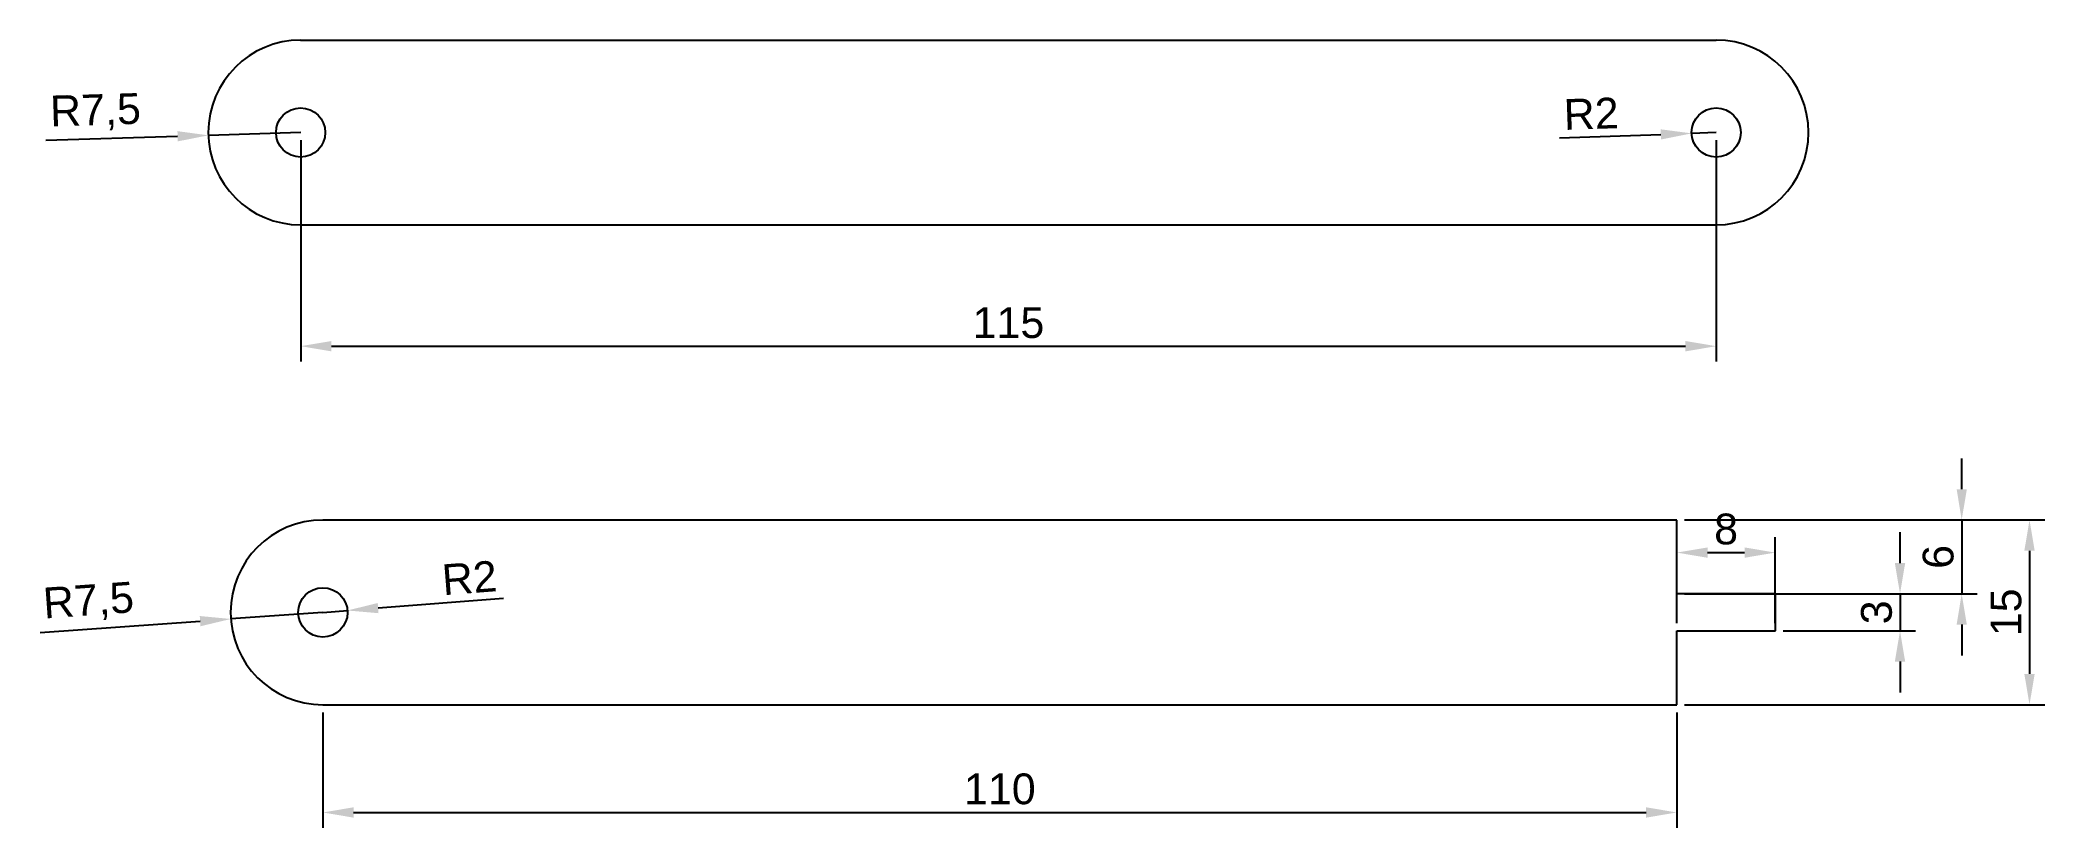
# Model space of a CAD drawing. Header units: millimetres. Extents: x 1435 to 1598, y 1647 to 1711.
import ezdxf

# ---------------------------------------------------------------- set-up
doc = ezdxf.new("R2010")
doc.units = ezdxf.units.MM
doc.styles.get("Standard").update_dxf_attribs({"font": 'arial.ttf'})
doc.dimstyles.new('ISO-25', dxfattribs={"dimtxt": 2.5, "dimasz": 2.5, "dimexe": 1.25, "dimexo": 0.625, "dimtad": 1, "dimtxsty": 'Standard', "dimcen": 2.5, "dimadec": 0, "dimazin": 0, "dimtfac": 1, "dimtmove": 0, "dimatfit": 3, "dimfxl": 1, "dimarcsym": 0})

# ---------------------------------------------------------------- blocks, each defined once
blk = doc.blocks.new('*D1')
at = {"color": 0, "lineweight": -2, "transparency": 16777216}
for p, q in [((1456.04, 1703.09), (1456.04, 1685.11)), ((1571.04, 1703.09), (1571.04, 1685.11)), ((1458.54, 1686.36), (1568.54, 1686.36))]:
    blk.add_line(p, q, dxfattribs=at)
at = {"color": 0, "transparency": 16777216}
for points in [[(1458.54, 1686.78), (1458.54, 1685.94), (1456.04, 1686.36)], [(1568.54, 1686.78), (1568.54, 1685.94), (1571.04, 1686.36)]]:
    blk.add_solid(points, dxfattribs=at)
at = {"layer": 'Defpoints', "color": 0, "transparency": 16777216}
for p in [(1456.04, 1703.71), (1571.04, 1703.71), (1571.04, 1686.36)]:
    blk.add_point(p, dxfattribs=at)
at = {"color": 0, "transparency": 16777216, "insert": (1513.54, 1688.26), "char_height": 2.5, "attachment_point": 5}
blk.add_mtext('115', dxfattribs=at)
blk = doc.blocks.new('*D2')
at = {"color": 0, "lineweight": -2, "transparency": 16777216}
for p, q in [((1456.04, 1703.71), (1448.54, 1703.48)), ((1435.33, 1703.08), (1446.04, 1703.41))]:
    blk.add_line(p, q, dxfattribs=at)
at = {"color": 0, "transparency": 16777216}
blk.add_solid([(1446.03, 1703.82), (1446.05, 1702.99), (1448.54, 1703.48)], dxfattribs=at)
at = {"layer": 'Defpoints', "color": 0, "transparency": 16777216}
for p in [(1456.04, 1703.71), (1448.54, 1703.48)]:
    blk.add_point(p, dxfattribs=at)
at = {"color": 0, "transparency": 16777216, "insert": (1439.37, 1705.33), "char_height": 2.5, "attachment_point": 5, "rotation": 1.7425}
blk.add_mtext('R7,5', dxfattribs=at)
blk = doc.blocks.new('*D3')
at = {"color": 0, "lineweight": -2, "transparency": 16777216}
for p, q in [((1571.04, 1703.71), (1569.04, 1703.64)), ((1558.31, 1703.27), (1566.54, 1703.56))]:
    blk.add_line(p, q, dxfattribs=at)
at = {"color": 0, "transparency": 16777216}
blk.add_solid([(1566.52, 1703.97), (1566.55, 1703.14), (1569.04, 1703.64)], dxfattribs=at)
at = {"layer": 'Defpoints', "color": 0, "transparency": 16777216}
for p in [(1569.04, 1703.64), (1571.04, 1703.71)]:
    blk.add_point(p, dxfattribs=at)
at = {"color": 0, "transparency": 16777216, "insert": (1560.88, 1705.24), "char_height": 2.5, "attachment_point": 5, "rotation": 1.9765}
blk.add_mtext('R2', dxfattribs=at)
blk = doc.blocks.new('*D4')
at = {"color": 0, "lineweight": -2, "transparency": 16777216}
for p, q in [((1457.84, 1664.75), (1459.84, 1664.9)), ((1472.52, 1665.87), (1462.33, 1665.09))]:
    blk.add_line(p, q, dxfattribs=at)
at = {"color": 0, "transparency": 16777216}
blk.add_solid([(1462.3, 1665.51), (1462.36, 1664.68), (1459.84, 1664.9)], dxfattribs=at)
at = {"layer": 'Defpoints', "color": 0, "transparency": 16777216}
for p in [(1457.84, 1664.75), (1459.84, 1664.9)]:
    blk.add_point(p, dxfattribs=at)
at = {"color": 0, "transparency": 16777216, "insert": (1469.75, 1667.55), "char_height": 2.5, "attachment_point": 5, "rotation": 4.3974}
blk.add_mtext('R2', dxfattribs=at)
blk = doc.blocks.new('*D5')
at = {"color": 0, "lineweight": -2, "transparency": 16777216}
for p, q in [((1457.84, 1664.75), (1450.36, 1664.21)), ((1434.87, 1663.11), (1447.87, 1664.04))]:
    blk.add_line(p, q, dxfattribs=at)
at = {"color": 0, "transparency": 16777216}
blk.add_solid([(1447.84, 1664.45), (1447.9, 1663.62), (1450.36, 1664.21)], dxfattribs=at)
at = {"layer": 'Defpoints', "color": 0, "transparency": 16777216}
for p in [(1457.84, 1664.75), (1450.36, 1664.21)]:
    blk.add_point(p, dxfattribs=at)
at = {"color": 0, "transparency": 16777216, "insert": (1438.81, 1665.52), "char_height": 2.5, "attachment_point": 5, "rotation": 4.0712}
blk.add_mtext('R7,5', dxfattribs=at)
blk = doc.blocks.new('*D6')
at = {"color": 0, "lineweight": -2, "transparency": 16777216}
for p, q in [((1457.84, 1656.62), (1457.84, 1647.25)), ((1567.84, 1656.62), (1567.84, 1647.25)), ((1460.34, 1648.5), (1565.34, 1648.5))]:
    blk.add_line(p, q, dxfattribs=at)
at = {"color": 0, "transparency": 16777216}
for points in [[(1460.34, 1648.92), (1460.34, 1648.08), (1457.84, 1648.5)], [(1565.34, 1648.92), (1565.34, 1648.08), (1567.84, 1648.5)]]:
    blk.add_solid(points, dxfattribs=at)
at = {"layer": 'Defpoints', "color": 0, "transparency": 16777216}
for p in [(1457.84, 1657.25), (1567.84, 1657.25), (1567.84, 1648.5)]:
    blk.add_point(p, dxfattribs=at)
at = {"color": 0, "transparency": 16777216, "insert": (1512.84, 1650.4), "char_height": 2.5, "attachment_point": 5}
blk.add_mtext('110', dxfattribs=at)
blk = doc.blocks.new('*D7')
at = {"color": 0, "lineweight": -2, "transparency": 16777216}
for p, q in [((1568.47, 1672.25), (1597.74, 1672.25)), ((1596.49, 1669.75), (1596.49, 1659.75)), ((1568.47, 1657.25), (1597.74, 1657.25))]:
    blk.add_line(p, q, dxfattribs=at)
at = {"color": 0, "transparency": 16777216}
for points in [[(1596.07, 1669.75), (1596.91, 1669.75), (1596.49, 1672.25)], [(1596.07, 1659.75), (1596.91, 1659.75), (1596.49, 1657.25)]]:
    blk.add_solid(points, dxfattribs=at)
at = {"layer": 'Defpoints', "color": 0, "transparency": 16777216}
for p in [(1567.84, 1672.25), (1567.84, 1657.25), (1596.49, 1657.25)]:
    blk.add_point(p, dxfattribs=at)
at = {"color": 0, "transparency": 16777216, "insert": (1594.59, 1664.75), "char_height": 2.5, "attachment_point": 5, "rotation": 90}
blk.add_mtext('15', dxfattribs=at)
blk = doc.blocks.new('*D8')
at = {"color": 0, "lineweight": -2, "transparency": 16777216}
for p, q in [((1590.98, 1674.75), (1590.98, 1677.25)), ((1568.47, 1672.25), (1592.23, 1672.25)), ((1590.98, 1672.25), (1590.98, 1666.25)), ((1568.47, 1666.25), (1592.23, 1666.25)), ((1590.98, 1663.75), (1590.98, 1661.25))]:
    blk.add_line(p, q, dxfattribs=at)
at = {"color": 0, "transparency": 16777216}
for points in [[(1590.57, 1674.75), (1591.4, 1674.75), (1590.98, 1672.25)], [(1590.57, 1663.75), (1591.4, 1663.75), (1590.98, 1666.25)]]:
    blk.add_solid(points, dxfattribs=at)
at = {"layer": 'Defpoints', "color": 0, "transparency": 16777216}
for p in [(1567.84, 1672.25), (1567.84, 1666.25), (1590.98, 1666.25)]:
    blk.add_point(p, dxfattribs=at)
at = {"color": 0, "transparency": 16777216, "insert": (1589.08, 1669.25), "char_height": 2.5, "attachment_point": 5, "rotation": 90}
blk.add_mtext('6', dxfattribs=at)
blk = doc.blocks.new('*D9')
at = {"color": 0, "lineweight": -2, "transparency": 16777216}
for p, q in [((1585.97, 1668.75), (1585.97, 1671.25)), ((1576.47, 1666.25), (1587.22, 1666.25)), ((1585.97, 1666.25), (1585.97, 1663.25)), ((1576.47, 1663.25), (1587.22, 1663.25)), ((1585.97, 1660.75), (1585.97, 1658.25))]:
    blk.add_line(p, q, dxfattribs=at)
at = {"color": 0, "transparency": 16777216}
for points in [[(1585.55, 1668.75), (1586.39, 1668.75), (1585.97, 1666.25)], [(1585.55, 1660.75), (1586.39, 1660.75), (1585.97, 1663.25)]]:
    blk.add_solid(points, dxfattribs=at)
at = {"layer": 'Defpoints', "color": 0, "transparency": 16777216}
for p in [(1575.84, 1666.25), (1575.84, 1663.25), (1585.97, 1663.25)]:
    blk.add_point(p, dxfattribs=at)
at = {"color": 0, "transparency": 16777216, "insert": (1584.07, 1664.75), "char_height": 2.5, "attachment_point": 5, "rotation": 90}
blk.add_mtext('3', dxfattribs=at)
blk = doc.blocks.new('*D10')
at = {"color": 0, "lineweight": -2, "transparency": 16777216}
for p, q in [((1567.84, 1663.87), (1567.84, 1670.85)), ((1570.34, 1669.6), (1573.34, 1669.6)), ((1575.84, 1663.87), (1575.84, 1670.85))]:
    blk.add_line(p, q, dxfattribs=at)
at = {"color": 0, "transparency": 16777216}
for points in [[(1570.34, 1670.02), (1570.34, 1669.18), (1567.84, 1669.6)], [(1573.34, 1670.02), (1573.34, 1669.18), (1575.84, 1669.6)]]:
    blk.add_solid(points, dxfattribs=at)
at = {"layer": 'Defpoints', "color": 0, "transparency": 16777216}
for p in [(1575.84, 1669.6), (1567.84, 1663.25), (1575.84, 1663.25)]:
    blk.add_point(p, dxfattribs=at)
at = {"color": 0, "transparency": 16777216, "insert": (1571.84, 1671.5), "char_height": 2.5, "attachment_point": 5}
blk.add_mtext('8', dxfattribs=at)

msp = doc.modelspace()

# ---------------------------------------------------------------- linework, layer by layer
for p, q in [((1456.036, 1711.212), (1566.036, 1711.212)), ((1566.036, 1711.212), (1571.036, 1711.212)), ((1456.036, 1696.212), (1566.036, 1696.212)), ((1566.036, 1696.212), (1571.036, 1696.212)), ((1567.843, 1672.246), (1457.843, 1672.246)), ((1567.843, 1666.246), (1567.843, 1672.246)), ((1575.843, 1666.246), (1567.843, 1666.246)), ((1575.843, 1663.246), (1575.843, 1666.246)), ((1567.843, 1657.246), (1567.843, 1663.246)), ((1567.843, 1663.246), (1575.843, 1663.246)), ((1457.843, 1657.246), (1567.843, 1657.246))]:
    msp.add_line(p, q)
for centre in [(1456.036, 1703.712), (1571.036, 1703.712), (1457.843, 1664.746)]:
    msp.add_circle(centre, 2)
for centre, start, end in [((1456.036, 1703.712), 90, 270), ((1571.036, 1703.712), 270, 90), ((1457.843, 1664.746), 90, 270)]:
    msp.add_arc(centre, 7.5, start, end)

# ---------------------------------------------------------------- dimensions: what is measured, and where the dimension line sits
dim = msp.add_radius_dim(center=(1456.036, 1703.712), mpoint=(1448.54, 1703.484), dimstyle='ISO-25')
dim.commit()
dim.dimension.update_dxf_attribs({"geometry": '*D2', "text_midpoint": (1439.373, 1705.328)})
for center, mpoint, picture, middle in [((1571.036, 1703.712), (1569.037, 1703.643), '*D3', (1560.94, 1703.363)), ((1457.843, 1664.746), (1459.837, 1664.899), '*D4', (1469.898, 1665.673)), ((1457.843, 1664.746), (1450.362, 1664.213), '*D5', (1438.965, 1663.402))]:
    dim = msp.add_radius_dim(center=center, mpoint=mpoint, dimstyle='ISO-25')
    dim.commit()
    dim.dimension.update_dxf_attribs({"geometry": picture, "text_midpoint": middle, "dimtype": 164})
for base, p1, p2, picture, middle in [((1571.036, 1686.361), (1456.036, 1703.712), (1571.036, 1703.712), '*D1', (1513.536, 1688.262)), ((1575.843, 1669.598), (1567.843, 1663.246), (1575.843, 1663.246), '*D10', (1571.843, 1671.5)), ((1567.843, 1648.498), (1457.843, 1657.246), (1567.843, 1657.246), '*D6', (1512.843, 1650.4))]:
    dim = msp.add_linear_dim(base=base, p1=p1, p2=p2, dimstyle='ISO-25')
    dim.commit()
    dim.dimension.update_dxf_attribs({"geometry": picture, "text_midpoint": middle})
for base, p1, p2, picture, middle in [((1590.982, 1666.246), (1567.843, 1672.246), (1567.843, 1666.246), '*D8', (1589.081, 1669.246)), ((1596.491, 1657.246), (1567.843, 1672.246), (1567.843, 1657.246), '*D7', (1594.589, 1664.746)), ((1585.97, 1663.246), (1575.843, 1666.246), (1575.843, 1663.246), '*D9', (1584.068, 1664.746))]:
    dim = msp.add_linear_dim(base=base, p1=p1, p2=p2, angle=90, dimstyle='ISO-25')
    dim.commit()
    dim.dimension.update_dxf_attribs({"geometry": picture, "text_midpoint": middle})

doc.saveas('drawing.dxf')
